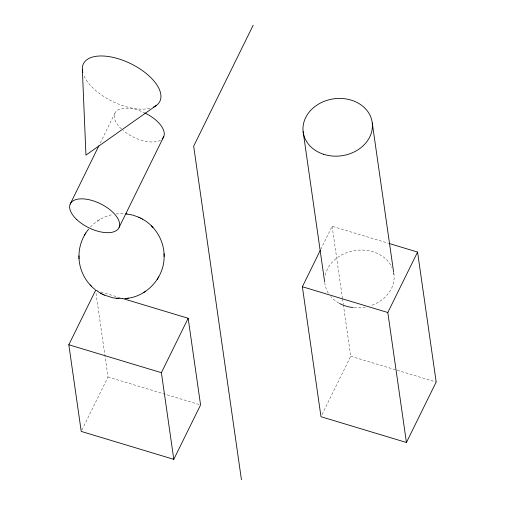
<?xml version="1.0" encoding="UTF-8"?>
<svg xmlns="http://www.w3.org/2000/svg" width="505" height="505" viewBox="0 0 505 505"><rect width="100%" height="100%" fill="white"/><g stroke="black" fill="none" stroke-linecap="round" stroke-linejoin="round"><path stroke-width="0.38" stroke-dasharray="2.52 1.89" d="M100.249 143.003L114.78 113.48M81.924 429.995L108.007 376.995L95.71 291.132M320.7 249.476L332.12 226.278L388.332 243.24M322.02 414.592L350.729 356.246L343.375 304.881M90.452 227.073C96.234 220.881 103.897 216.487 112.167 214.625M97.389 221.095L98.26 220.534M98.866 220.148L99.719 219.599M116.156 213.943L123.877 213.647M350.729 356.246L396.45 370.039M397.201 370.266L436.181 382.026M100.867 291.94L120.43 297.843M108.007 376.995L199.822 404.701M393.755 273.066L393.982 274.625M332.12 226.278L342.371 297.874M342.485 298.657L343.261 304.105M393.736 273.016A34.839 28.741 -8.1 0 1 370.279 305.815M365.475 307.034A34.839 28.741 -8.1 0 1 353.752 307.621M338.849 303.082A34.839 28.741 -8.1 0 1 330.826 296.58M328.307 293.152A34.839 28.741 -8.1 0 1 324.74 282.112M325.252 275.257A34.839 28.741 -8.1 0 1 356.625 250.31A34.839 28.741 -8.1 0 1 392.126 267.776M149.871 108.31A42.578 20.97 26.2 0 1 111.157 100.76A42.578 20.97 26.2 0 1 83.369 74.26M160.508 140.182A27.1 13.345 26.2 0 1 123.169 130.479M121.421 128.933A27.1 13.345 26.2 0 1 117.255 110.45A27.1 13.345 26.2 0 1 144.196 112.647"/><path stroke-width="0.76" d="M78.988 256.9C78.761 246.92 82.264 236.927 88.577 229.207M164.093 255.423C164.927 276.304 148.123 295.917 127.361 298.322M70.151 204.165L98.866 145.819M119.111 227.364L163.734 136.672M122.69 298.524L188.163 318.283L200.573 404.928L173.796 459.342L81.229 431.409L68.819 344.763L95.596 290.35L97.856 291.031M253.169 25.25L193.674 146.172L241.441 479.75M173.796 459.342L161.392 372.696L188.163 318.283M389.084 243.467L417.566 252.058L436.181 382.026L406.43 442.487L320.984 416.707L302.369 286.739L320.359 250.183M406.43 442.487L387.815 312.519L417.566 252.058M84.367 235.399L84.903 234.516M85.307 233.84L85.837 232.963M157.244 279.36L157.775 278.482M158.179 277.807L158.715 276.923M156.102 105.627L85.945 155.117L82.359 69.589M143.363 292.723L144.215 292.174M144.821 291.789L145.699 291.227M124.905 298.606L126.925 298.379M125.934 298.512L128.403 298.184M122.513 298.733L113.006 297.868L104.188 295.027M126.029 213.836L132.834 215.105L138.894 217.295M125.966 213.823L127.014 213.937M116.068 298.386L118.17 298.606M302.369 286.739L387.815 312.519M68.819 344.763L161.392 372.696M138.768 217.232L139.79 217.706M103.291 294.617L104.314 295.09M139.74 217.68L140.706 218.154M102.376 294.169L103.342 294.642M140.674 218.135L141.659 218.646M101.423 293.676L102.408 294.188M142.41 219.063C155.729 226.366 164.359 241.276 164.119 256.458M97.781 291.492L100.672 293.26M141.552 218.589L142.599 219.164M100.482 293.159L101.53 293.733M95.287 289.681C85.01 281.721 78.805 268.856 78.963 255.865M151.494 225.899L152.952 227.42M90.13 284.902L91.588 286.423M372.267 122.993L393.647 272.29M303.126 131.59L324.62 281.664M164.049 253.668L164.075 254.684M79.007 257.638L79.032 258.655M353.14 307.564A34.839 28.741 -8.1 0 1 339.518 303.448M82.826 72.474A42.578 20.97 26.2 0 1 130.776 63.687A42.578 20.97 26.2 0 1 153.476 107.098M144.777 112.924A27.1 13.345 26.2 0 1 162.168 138.944M323.547 154.265A34.839 28.741 -8.1 0 0 372.235 122.74A34.839 28.741 -8.1 0 0 317.304 104.876A34.839 28.741 -8.1 0 0 323.547 154.265M76.798 219.618A27.1 13.345 26.2 0 0 118.738 228.108A27.1 13.345 26.2 0 0 88.356 199.563A27.1 13.345 26.2 0 0 76.798 219.618"/></g></svg>
